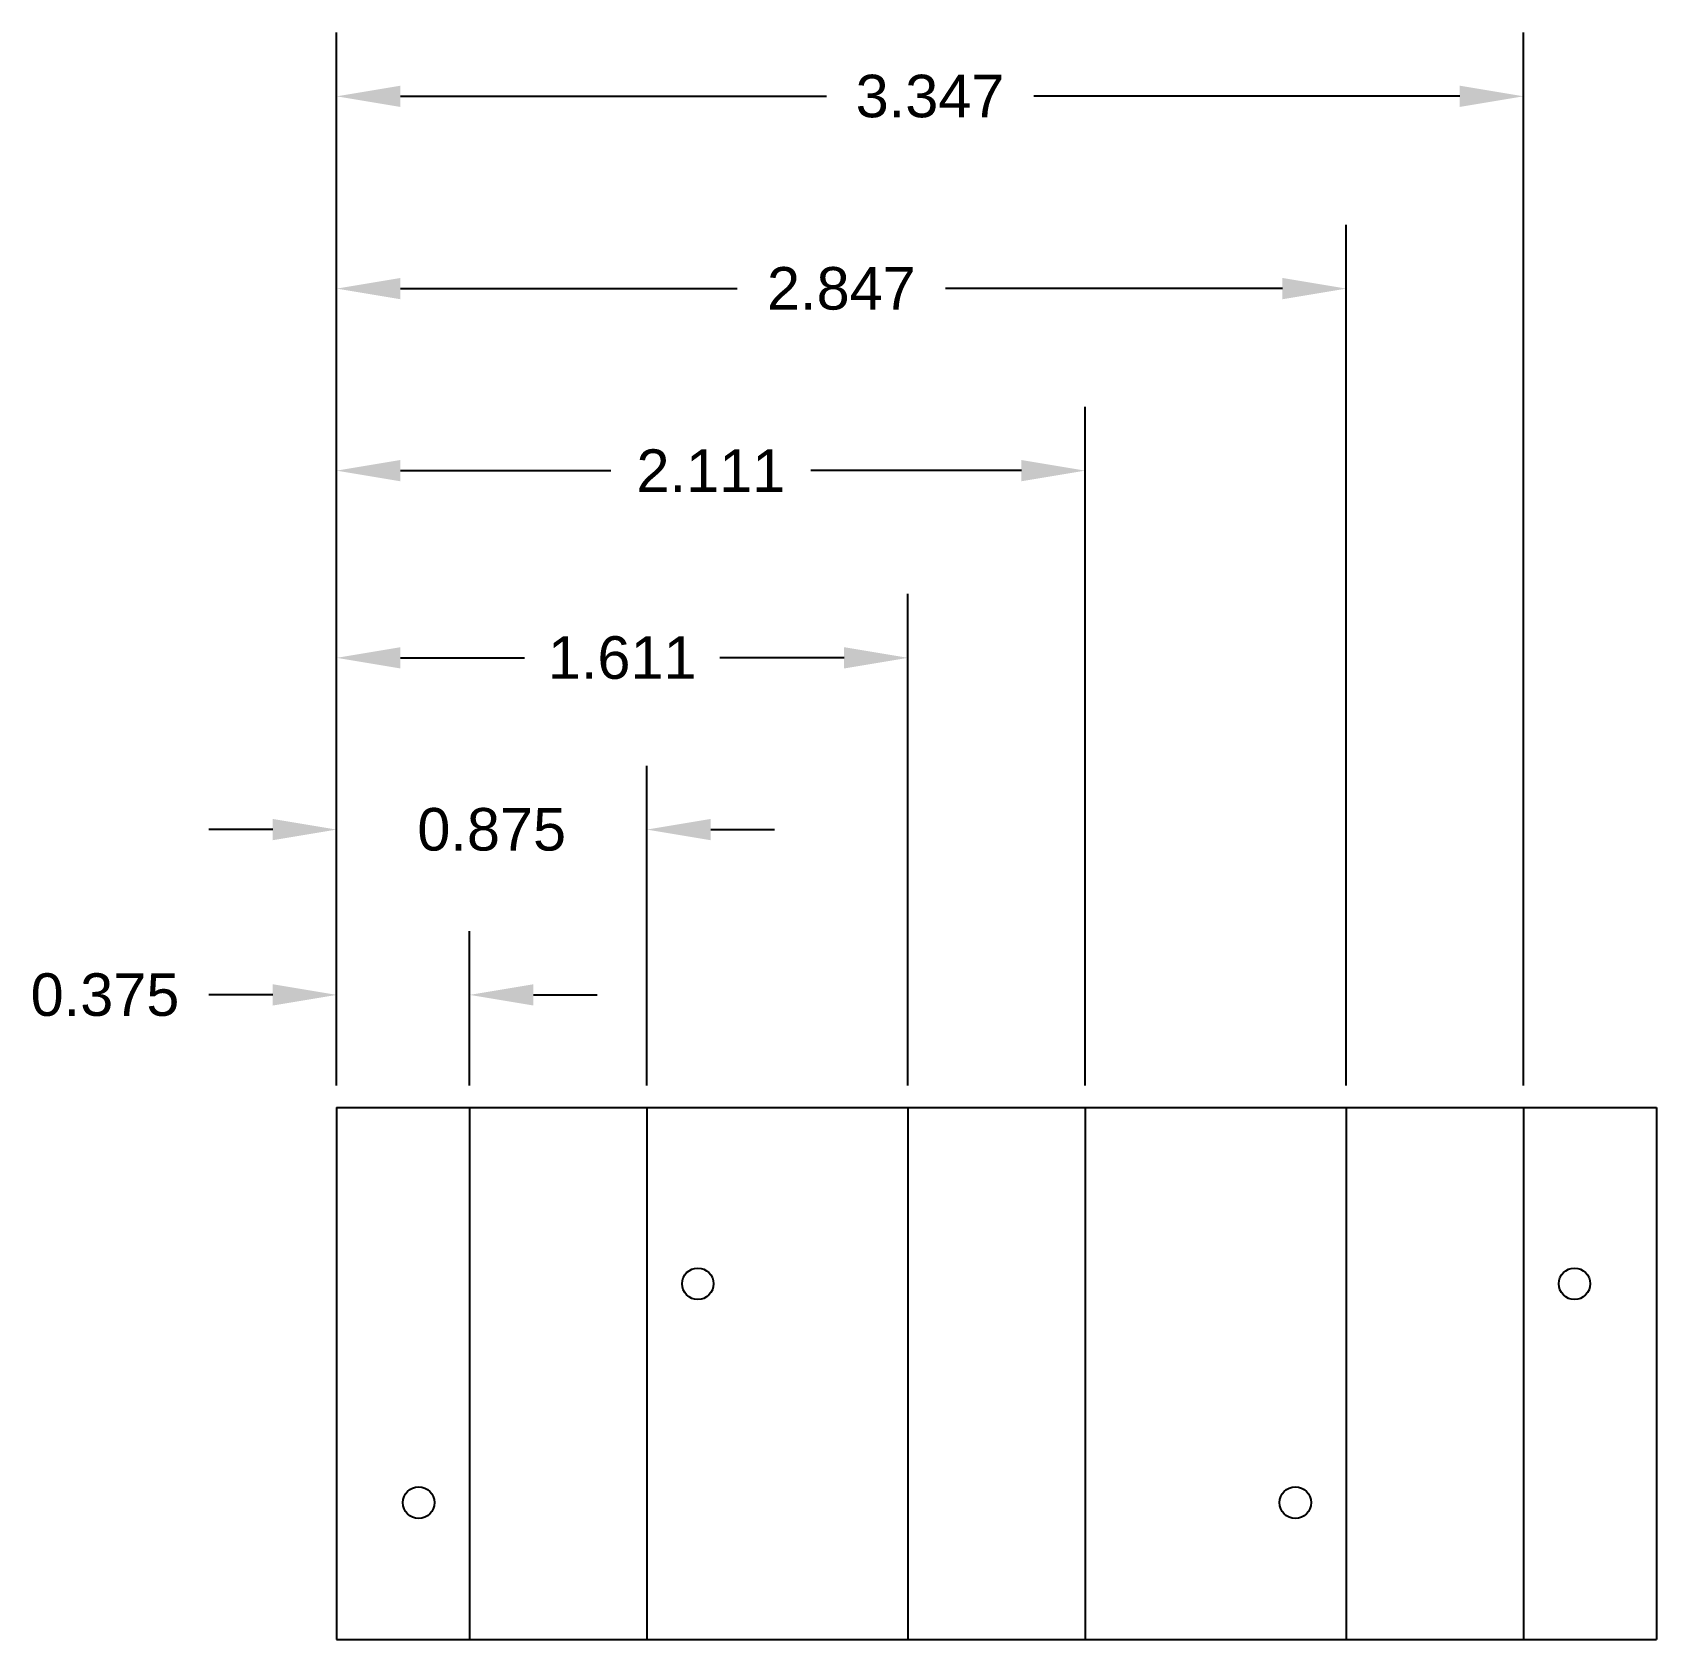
# Model space of a CAD drawing. Header units: inches. Extents: x -1 to 66.5, y -11.9 to 25.2.
# Drawn here: x 41.027 to 45.607, y 20.627 to 25.159 of the extents above; entities that cross this region are included whole.
import ezdxf

# ---------------------------------------------------------------- set-up
doc = ezdxf.new("R2010")
doc.units = ezdxf.units.IN
doc.header["$MEASUREMENT"] = 0
doc.layers.add('Solenoid', color=6, linetype='Continuous')
doc.styles.get("Standard").update_dxf_attribs({"font": 'arial.ttf'})
doc.dimstyles.get("Standard").update_dxf_attribs({"dimtxt": 0.12, "dimasz": 0.18, "dimexe": 0.18, "dimexo": 0.0625, "dimgap": 0.09, "dimtad": 0, "dimtih": 1, "dimtoh": 1, "dimdec": 3, "dimzin": 0, "dimdsep": 46, "dimtxsty": 'Standard', "dimcen": 0.09, "dimadec": 0, "dimazin": 0, "dimtfac": 1, "dimtdec": 3, "dimtofl": 0, "dimtmove": 0, "dimatfit": 3, "dimfxl": 1, "dimtolj": 1, "dimtzin": 0, "dimarcsym": 0})

# ---------------------------------------------------------------- blocks, each defined once
blk = doc.blocks.new('*D61')
at = {"layer": 'Defpoints', "color": 0, "transparency": 16777216}
for p in [(41.8846, 22.4448), (41.8846, 22.1271), (42.2596, 22.1271)]:
    blk.add_point(p, dxfattribs=at)
at = {"layer": 'Solenoid', "color": 0, "lineweight": -2, "transparency": 16777216}
for p, q in [((41.8846, 22.1896), (41.8846, 22.6248)), ((42.2596, 22.1896), (42.2596, 22.6248)), ((41.7046, 22.4448), (41.5246, 22.4448)), ((42.4396, 22.4448), (42.6196, 22.4448))]:
    blk.add_line(p, q, dxfattribs=at)
at = {"layer": 'Solenoid', "color": 0, "transparency": 16777216}
for points in [[(41.7046, 22.4748), (41.7046, 22.4148), (41.8846, 22.4448)], [(42.4396, 22.4748), (42.4396, 22.4148), (42.2596, 22.4448)]]:
    blk.add_solid(points, dxfattribs=at)
at = {"layer": 'Solenoid', "color": 0, "transparency": 16777216, "insert": (41.2317, 22.4448), "char_height": 0.12, "attachment_point": 5}
blk.add_mtext('\\A1;0.375', dxfattribs=at)
blk = doc.blocks.new('*D62')
at = {"layer": 'Defpoints', "color": 0, "transparency": 16777216}
for p in [(42.7596, 22.9109), (41.8846, 22.1271), (42.7596, 22.1271)]:
    blk.add_point(p, dxfattribs=at)
at = {"layer": 'Solenoid', "color": 0, "lineweight": -2, "transparency": 16777216}
for p, q in [((41.8846, 22.1896), (41.8846, 23.0909)), ((42.7596, 22.1896), (42.7596, 23.0909)), ((41.7046, 22.9109), (41.5246, 22.9109)), ((42.9396, 22.9109), (43.1196, 22.9109))]:
    blk.add_line(p, q, dxfattribs=at)
at = {"layer": 'Solenoid', "color": 0, "transparency": 16777216}
for points in [[(41.7046, 22.9409), (41.7046, 22.8809), (41.8846, 22.9109)], [(42.9396, 22.9409), (42.9396, 22.8809), (42.7596, 22.9109)]]:
    blk.add_solid(points, dxfattribs=at)
at = {"layer": 'Solenoid', "color": 0, "transparency": 16777216, "insert": (42.3221, 22.9109), "char_height": 0.12, "attachment_point": 5}
blk.add_mtext('\\A1;0.875', dxfattribs=at)
blk = doc.blocks.new('*D63')
at = {"layer": 'Defpoints', "color": 0, "transparency": 16777216}
for p in [(41.8846, 23.3952), (41.8846, 22.1271), (43.4956, 22.1271)]:
    blk.add_point(p, dxfattribs=at)
at = {"layer": 'Solenoid', "color": 0, "lineweight": -2, "transparency": 16777216}
for p, q in [((41.8846, 22.1896), (41.8846, 23.5752)), ((43.4956, 22.1896), (43.4956, 23.5752)), ((42.0646, 23.3952), (42.4148, 23.3952)), ((43.3156, 23.3952), (42.9653, 23.3952))]:
    blk.add_line(p, q, dxfattribs=at)
at = {"layer": 'Solenoid', "color": 0, "transparency": 16777216}
for points in [[(42.0646, 23.4252), (42.0646, 23.3652), (41.8846, 23.3952)], [(43.3156, 23.4252), (43.3156, 23.3652), (43.4956, 23.3952)]]:
    blk.add_solid(points, dxfattribs=at)
at = {"layer": 'Solenoid', "color": 0, "transparency": 16777216, "insert": (42.6901, 23.3952), "char_height": 0.12, "attachment_point": 5}
blk.add_mtext('\\A1;1.611', dxfattribs=at)
blk = doc.blocks.new('*D64')
at = {"layer": 'Defpoints', "color": 0, "transparency": 16777216}
for p in [(41.8846, 23.923), (41.8846, 22.1271), (43.9956, 22.1271)]:
    blk.add_point(p, dxfattribs=at)
at = {"layer": 'Solenoid', "color": 0, "lineweight": -2, "transparency": 16777216}
for p, q in [((41.8846, 22.1896), (41.8846, 24.103)), ((43.9956, 22.1896), (43.9956, 24.103)), ((42.0646, 23.923), (42.6582, 23.923)), ((43.8156, 23.923), (43.222, 23.923))]:
    blk.add_line(p, q, dxfattribs=at)
at = {"layer": 'Solenoid', "color": 0, "transparency": 16777216}
for points in [[(42.0646, 23.953), (42.0646, 23.893), (41.8846, 23.923)], [(43.8156, 23.953), (43.8156, 23.893), (43.9956, 23.923)]]:
    blk.add_solid(points, dxfattribs=at)
at = {"layer": 'Solenoid', "color": 0, "transparency": 16777216, "insert": (42.9401, 23.923), "char_height": 0.12, "attachment_point": 5}
blk.add_mtext('\\A1;2.111', dxfattribs=at)
blk = doc.blocks.new('*D65')
at = {"layer": 'Defpoints', "color": 0, "transparency": 16777216}
for p in [(44.7316, 24.4363), (41.8846, 22.1271), (44.7316, 22.1271)]:
    blk.add_point(p, dxfattribs=at)
at = {"layer": 'Solenoid', "color": 0, "lineweight": -2, "transparency": 16777216}
for p, q in [((41.8846, 22.1896), (41.8846, 24.6163)), ((44.7316, 22.1896), (44.7316, 24.6163)), ((42.0646, 24.4363), (43.0146, 24.4363)), ((44.5516, 24.4363), (43.6016, 24.4363))]:
    blk.add_line(p, q, dxfattribs=at)
at = {"layer": 'Solenoid', "color": 0, "transparency": 16777216}
for points in [[(42.0646, 24.4663), (42.0646, 24.4063), (41.8846, 24.4363)], [(44.5516, 24.4663), (44.5516, 24.4063), (44.7316, 24.4363)]]:
    blk.add_solid(points, dxfattribs=at)
at = {"layer": 'Solenoid', "color": 0, "transparency": 16777216, "insert": (43.3081, 24.4363), "char_height": 0.12, "attachment_point": 5}
blk.add_mtext('\\A1;2.847', dxfattribs=at)
blk = doc.blocks.new('*D66')
at = {"layer": 'Defpoints', "color": 0, "transparency": 16777216}
for p in [(45.2316, 24.9785), (41.8846, 22.1271), (45.2316, 22.1271)]:
    blk.add_point(p, dxfattribs=at)
at = {"layer": 'Solenoid', "color": 0, "lineweight": -2, "transparency": 16777216}
for p, q in [((41.8846, 22.1896), (41.8846, 25.1585)), ((45.2316, 22.1896), (45.2316, 25.1585)), ((42.0646, 24.9785), (43.2657, 24.9785)), ((45.0516, 24.9785), (43.8505, 24.9785))]:
    blk.add_line(p, q, dxfattribs=at)
at = {"layer": 'Solenoid', "color": 0, "transparency": 16777216}
for points in [[(42.0646, 25.0085), (42.0646, 24.9485), (41.8846, 24.9785)], [(45.0516, 25.0085), (45.0516, 24.9485), (45.2316, 24.9785)]]:
    blk.add_solid(points, dxfattribs=at)
at = {"layer": 'Solenoid', "color": 0, "transparency": 16777216, "insert": (43.5581, 24.9785), "char_height": 0.12, "attachment_point": 5}
blk.add_mtext('\\A1;3.347', dxfattribs=at)

msp = doc.modelspace()

# ---------------------------------------------------------------- linework, layer by layer
at = {"layer": 'Solenoid'}
for p, q in [((41.8846, 22.1271), (41.8846, 20.6271)), ((41.8846, 22.1271), (45.6066, 22.1271)), ((42.2596, 22.1271), (42.2596, 20.6271)), ((42.7596, 22.1271), (42.7596, 20.6271)), ((43.4956, 22.1271), (43.4956, 20.6271)), ((43.9956, 22.1271), (43.9956, 20.6271)), ((44.7316, 22.1271), (44.7316, 20.6271)), ((45.2316, 22.1271), (45.2316, 20.6271)), ((45.6066, 22.1271), (45.6066, 20.6271)), ((45.6066, 22.1271), (45.6066, 20.6271)), ((41.8846, 20.6271), (45.6066, 20.6271))]:
    msp.add_line(p, q, dxfattribs=at)
for centre in [(42.9033, 21.6301), (45.3753, 21.6301), (42.1159, 21.0131), (44.5879, 21.0131)]:
    msp.add_circle(centre, 0.0445, dxfattribs=at)

# ---------------------------------------------------------------- dimensions: what is measured, and where the dimension line sits
for base, p1, p2, picture, middle in [((45.2316, 24.9785), (41.8846, 22.1271), (45.2316, 22.1271), '*D66', (43.5581, 24.9785)), ((44.7316, 24.4363), (41.8846, 22.1271), (44.7316, 22.1271), '*D65', (43.3081, 24.4363)), ((41.8846, 23.923), (43.9956, 22.1271), (41.8846, 22.1271), '*D64', (42.9401, 23.923)), ((41.8846, 23.3952), (43.4956, 22.1271), (41.8846, 22.1271), '*D63', (42.6901, 23.3952)), ((42.7596, 22.9109), (41.8846, 22.1271), (42.7596, 22.1271), '*D62', (42.3221, 22.9109)), ((41.8846, 22.4448), (42.2596, 22.1271), (41.8846, 22.1271), '*D61', (41.2317, 22.4448))]:
    dim = msp.add_linear_dim(base=base, p1=p1, p2=p2, dimstyle='Standard', dxfattribs=at)
    dim.commit()
    dim.dimension.update_dxf_attribs({"geometry": picture, "text_midpoint": middle})

doc.saveas('drawing.dxf')
